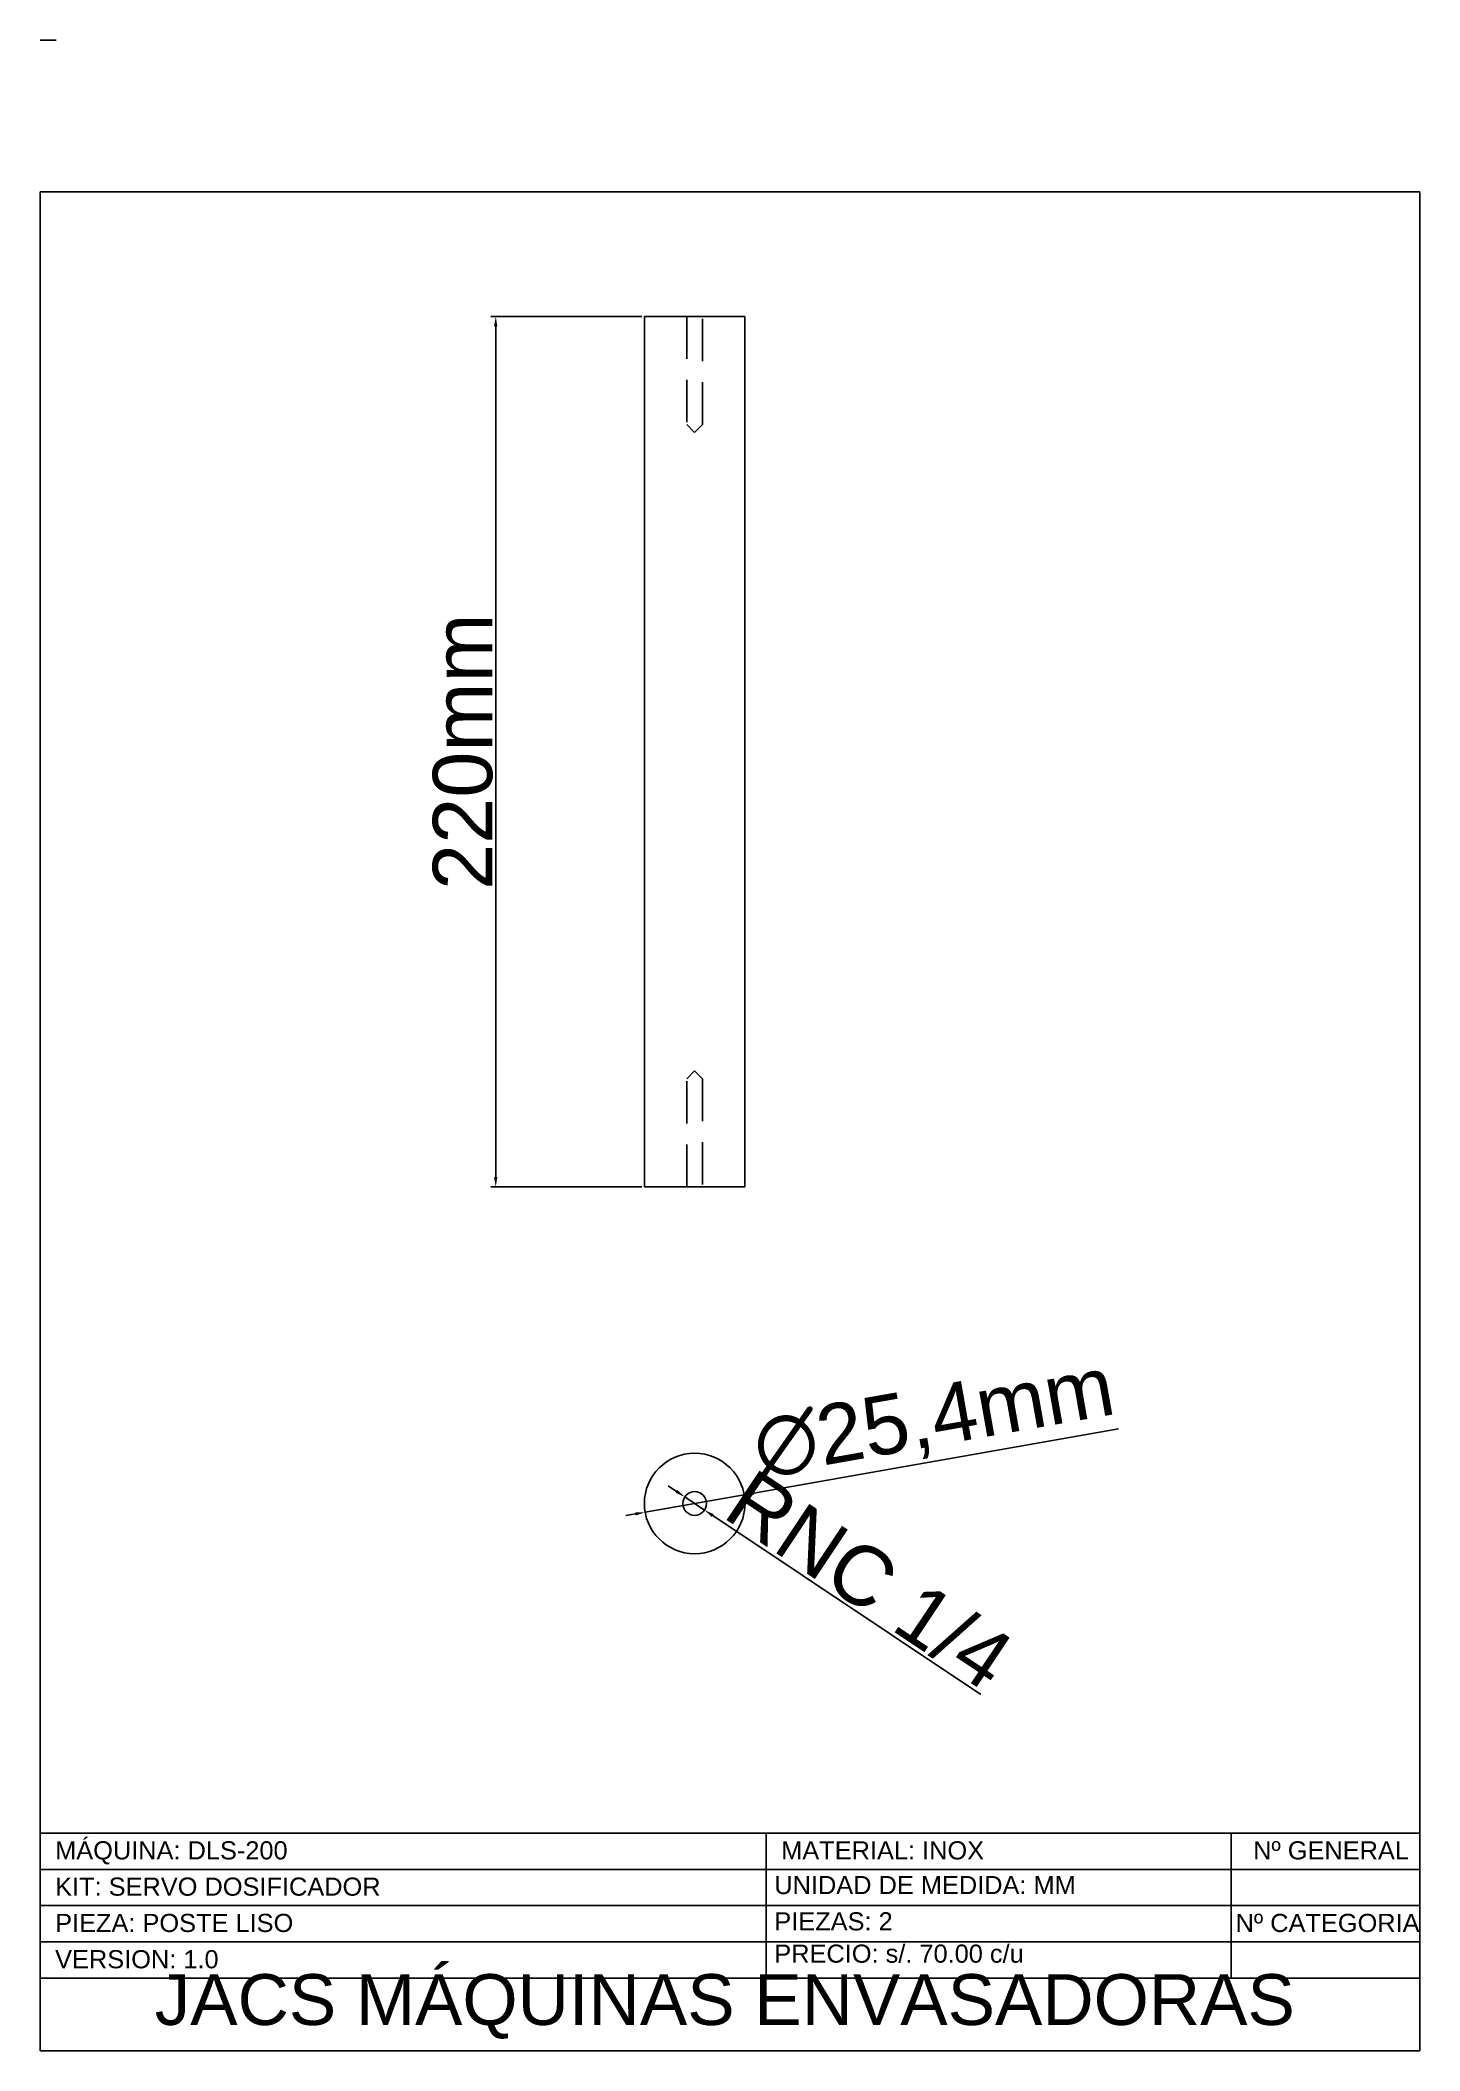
# Paper-space layout '2' of a CAD drawing. Header units: centimetres, sheet in millimetres. Extents: x 3 to 193, y 0 to 277.
# The model-space entities are those that its viewports show. They can reach past a viewport. Long polylines and large blocks are cut down to what shows.
import ezdxf

# ---------------------------------------------------------------- set-up
doc = ezdxf.new("R2010")
doc.units = ezdxf.units.CM
doc.header["$LTSCALE"] = 0.5
doc.linetypes.add('DASHED2', pattern=[9.525, 6.35, -3.175])
doc.styles.get("Standard").update_dxf_attribs({"font": 'arial.ttf'})
doc.dimstyles.new('ISO-25', dxfattribs={"dimtxt": 15, "dimasz": 2.5, "dimexe": 1.25, "dimexo": 0.625, "dimtad": 1, "dimtxsty": 'Standard', "dimcen": 2.5, "dimclrd": 1, "dimclre": 1, "dimadec": 0, "dimazin": 0, "dimtfac": 1, "dimtmove": 0, "dimatfit": 3, "dimfxl": 1, "dimarcsym": 0})

# ---------------------------------------------------------------- blocks, each defined once
blk = doc.blocks.new('*D171')
at = {"color": 1, "lineweight": -2, "transparency": 16777216}
for p, q in [((28214.41, 62270.56), (28122.29, 62254.3)), ((28094.81, 62249.45), (28119.82, 62253.87)), ((28092.35, 62249.02), (28089.89, 62248.59))]:
    blk.add_line(p, q, dxfattribs=at)
at = {"color": 1, "transparency": 16777216}
for points in [[(28122.21, 62254.71), (28122.36, 62253.89), (28119.82, 62253.87)], [(28092.28, 62249.43), (28092.42, 62248.61), (28094.81, 62249.45)]]:
    blk.add_solid(points, dxfattribs=at)
at = {"layer": 'Defpoints', "color": 0, "transparency": 16777216}
for p in [(28119.82, 62253.87), (28094.81, 62249.45)]:
    blk.add_point(p, dxfattribs=at)
at = {"color": 0, "transparency": 16777216, "insert": (28167.86, 62272.39), "char_height": 15, "attachment_point": 5, "rotation": 10.0101}
blk.add_mtext('∅25,4mm', dxfattribs=at)
blk = doc.blocks.new('*D172')
at = {"color": 1, "lineweight": -2, "transparency": 16777216}
for p, q in [((28102.74, 62254.72), (28100.66, 62256.11)), ((28104.82, 62253.33), (28109.81, 62250)), ((28179.62, 62203.38), (28111.89, 62248.61))]:
    blk.add_line(p, q, dxfattribs=at)
at = {"color": 1, "transparency": 16777216}
for points in [[(28102.97, 62255.06), (28102.51, 62254.37), (28104.82, 62253.33)], [(28112.12, 62248.95), (28111.66, 62248.26), (28109.81, 62250)]]:
    blk.add_solid(points, dxfattribs=at)
at = {"layer": 'Defpoints', "color": 0, "transparency": 16777216}
for p in [(28104.82, 62253.33), (28109.81, 62250)]:
    blk.add_point(p, dxfattribs=at)
at = {"color": 0, "transparency": 16777216, "insert": (28151.45, 62232.27), "char_height": 15, "attachment_point": 5, "rotation": 326.2636}
blk.add_mtext('RNC 1/4', dxfattribs=at)
blk = doc.blocks.new('*D173')
at = {"color": 1, "lineweight": -2, "transparency": 16777216}
for p, q in [((28093.99, 62551.66), (28055.81, 62551.66)), ((28057.06, 62334.16), (28057.06, 62549.16)), ((28093.99, 62331.66), (28055.81, 62331.66))]:
    blk.add_line(p, q, dxfattribs=at)
at = {"color": 1, "transparency": 16777216}
for points in [[(28056.64, 62549.16), (28057.47, 62549.16), (28057.06, 62551.66)], [(28056.64, 62334.16), (28057.47, 62334.16), (28057.06, 62331.66)]]:
    blk.add_solid(points, dxfattribs=at)
at = {"layer": 'Defpoints', "color": 0, "transparency": 16777216}
for p in [(28057.06, 62551.66), (28094.62, 62551.66), (28094.62, 62331.66)]:
    blk.add_point(p, dxfattribs=at)
at = {"color": 0, "transparency": 16777216, "insert": (28048.77, 62441.66), "char_height": 15, "attachment_point": 5, "rotation": 90}
blk.add_mtext('220mm', dxfattribs=at)

msp = doc.modelspace()

# ---------------------------------------------------------------- linework, layer by layer
for p, q in [((28094.617, 62551.662), (28094.617, 62331.662)), ((28120.017, 62551.662), (28094.617, 62551.662)), ((28105.317, 62551.662), (28109.317, 62551.662)), ((28120.017, 62331.662), (28120.017, 62551.662)), ((28105.317, 62524.362), (28107.317, 62522.362)), ((28107.317, 62522.362), (28109.317, 62524.362)), ((28105.317, 62358.962), (28107.317, 62360.962)), ((28107.317, 62360.962), (28109.317, 62358.962)), ((28120.017, 62331.662), (28094.617, 62331.662)), ((28094.617, 62331.662), (28120.017, 62331.662)), ((28105.317, 62331.662), (28109.317, 62331.662))]:
    msp.add_line(p, q)
at = {"linetype": 'DASHED2'}
for p, q in [((28105.317, 62551.662), (28105.317, 62524.362)), ((28109.317, 62524.362), (28109.317, 62551.662)), ((28105.317, 62331.662), (28105.317, 62358.962)), ((28109.317, 62358.962), (28109.317, 62331.662))]:
    msp.add_line(p, q, dxfattribs=at)
for radius in [12.7, 3]:
    msp.add_circle((28107.317, 62251.662), radius)

# ---------------------------------------------------------------- dimensions: what is measured, and where the dimension line sits
dim = msp.add_linear_dim(base=(28057.055, 62551.662), p1=(28094.617, 62331.662), p2=(28094.617, 62551.662), angle=90, dimstyle='ISO-25', override={"dimpost": 'mm'})
dim.commit()
dim.dimension.update_dxf_attribs({"geometry": '*D173', "text_midpoint": (28048.772, 62441.662)})
dim = msp.add_diameter_dim_2p(p1=(28094.81, 62249.455), p2=(28119.823, 62253.87), dimstyle='ISO-25', override={"dimpost": 'mm'})
dim.commit()
dim.dimension.update_dxf_attribs({"geometry": '*D171', "text_midpoint": (28167.859, 62272.386)})
dim = msp.add_diameter_dim_2p(p1=(28104.822, 62253.328), p2=(28109.811, 62249.996), text='RNC 1/4', dimstyle='ISO-25', override={"dimpost": 'mm'})
dim.commit()
dim.dimension.update_dxf_attribs({"geometry": '*D172', "text_midpoint": (28151.448, 62232.268)})

psp = doc.layouts.new('2')

# ---------------------------------------------------------------- linework, layer by layer
for p, q in [((3.11, 276.94), (5.31, 276.94)), ((3.11, 256.06), (3.11, -0.06)), ((3.11, 256.06), (193.11, 256.06)), ((193.11, -0.06), (193.11, 256.06)), ((3.11, 24.94), (3.11, 29.94)), ((3.11, 29.94), (193.11, 29.94)), ((3.11, 29.94), (103.11, 29.94)), ((103.11, 29.94), (103.11, 9.94)), ((193.11, 29.94), (167.11, 29.94)), ((167.11, 29.94), (167.11, 9.94)), ((193.11, 29.94), (168.11, 29.94)), ((193.11, 24.94), (3.11, 24.94)), ((193.11, 19.94), (193.11, 24.94)), ((3.11, 14.94), (3.11, 19.94)), ((3.11, 19.94), (193.11, 19.94)), ((193.11, 14.94), (3.11, 14.94)), ((193.11, 9.94), (193.11, 14.94)), ((3.11, -0.06), (3.11, 9.94)), ((3.11, 9.94), (193.11, 9.94)), ((3.11, -0.06), (193.11, -0.06))]:
    psp.add_line(p, q)

# ---------------------------------------------------------------- texts
at = {"attachment_point": 1}
for s, width, insert, char_height in [('MÁQUINA: DLS-200', 100, (5.16, 28.81), 2.5), ('MATERIAL: INOX', 100, (105.16, 28.81), 2.5), ('Nº GENERAL', 100, (170.16, 28.81), 2.5), ('KIT: SERVO DOSIFICADOR', 100, (5.16, 23.81), 2.5), ('UNIDAD DE MEDIDA: MM', 100, (104.21, 24.03), 2.5), ('PIEZA: POSTE LISO', 100, (5.16, 18.81), 2.5), ('PIEZAS: 2', 100, (104.21, 19.03), 2.5), ('Nº CATEGORIA', 100, (167.74, 18.81), 2.5), ('PRECIO: s/. 70.00 c/u ', 100, (104.21, 14.58), 2.5), ('VERSION: 1.0', 100, (5.16, 13.81), 2.5), ('    JACS MÁQUINAS ENVASADORAS', 186.3441, (8.01, 10.5), 7)]:
    psp.add_mtext_dynamic_manual_height_columns(s, width=width, gutter_width=12.5, heights=[0], dxfattribs=dict(at, insert=insert, char_height=char_height))

# ---------------------------------------------------------------- viewports
at = {"layer": '0', "view_target_point": (-247.019, -525.705)}
psp.add_viewport(center=(98.11, 143), size=(190, 226.121), view_center_point=(28363.27, 62901.466), view_height=414.801, dxfattribs=at)

doc.saveas('drawing.dxf')
